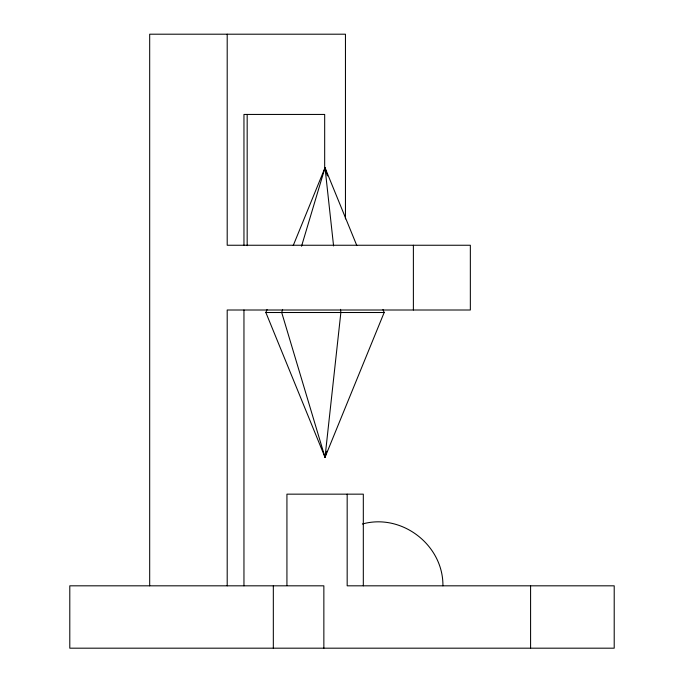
<?xml version="1.0" encoding="UTF-8"?>
<svg xmlns="http://www.w3.org/2000/svg" width="684" height="684" viewBox="0 0 684 684"><rect width="100%" height="100%" fill="white"/><g stroke="black" fill="none" stroke-linecap="round" stroke-linejoin="round"><path stroke-width="1.03" d="M267.068 309.561L265.854 312.511L325.011 457.297L340.863 312.511L340.521 309.348M282.62 309.459L281.705 312.511L325.011 457.297L384.169 312.511L382.963 309.561M301.533 246.24L325.011 167.734L356.809 245.539M325.011 457.297L326.841 451.175M293.222 245.539L325.011 167.734L327.456 175.891M362.358 524.012C401.696 513.009 443.369 544.968 442.924 585.82M265.854 312.511L384.169 312.511M325.011 167.734L333.578 245.932M530.587 585.82L530.587 648.184M413.384 245.248L413.384 310.006M363.315 585.82L363.315 494.156L286.929 494.156L286.929 585.513M347.173 494.156L347.173 585.82L614.206 585.82L614.206 648.184L69.794 648.184L69.794 585.82L323.857 585.82L323.857 648.184M345.454 218.897L345.454 34.2L149.685 34.2L149.685 585.82M324.678 168.845L324.678 114.442L243.957 114.442L243.957 245.248M273.326 585.82L273.326 648.184M247.172 114.442L247.172 245.65M243.957 310.006L243.957 585.82M227.199 34.2L227.199 245.248L470.344 245.248L470.344 310.006L227.199 310.006L227.199 585.82"/></g></svg>
